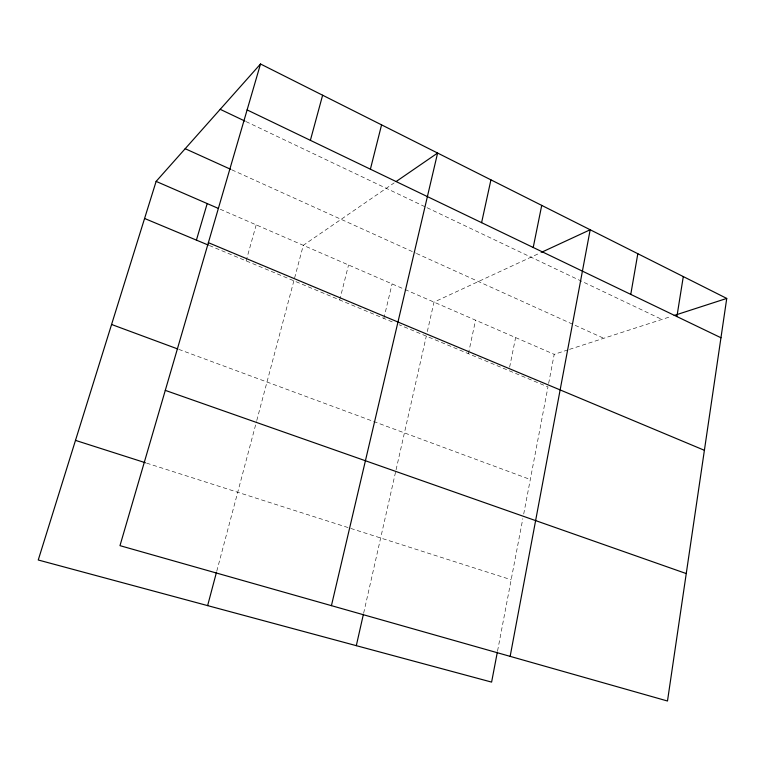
<?xml version="1.0" encoding="UTF-8"?>
<svg xmlns="http://www.w3.org/2000/svg" width="765" height="765" viewBox="0 0 765 765"><rect width="100%" height="100%" fill="white"/><g stroke="black" fill="none" stroke-linecap="round" stroke-linejoin="round"><path stroke-width="0.57" stroke-dasharray="3.83 2.87" d="M497.556 651.005L522.83 518.622M523.709 514.023L547.979 386.927L399.091 324.752M548.648 383.437L554.204 354.338L568.385 349.739M509.624 367.2L515.61 337.575M468.4 353.698L475.572 320.172M363.652 613.157L395.821 470.905M396.079 469.758L426.306 336.112M427.329 331.58L433.994 302.108L540.492 252.775M383.848 318.383L392.082 283.901M339.736 299.966L348.544 264.986M216.782 571.13L256.476 421.63M256.772 420.501L303.284 245.326L394.147 182.902M246.129 260.875L256.208 224.872M569.485 349.385L670.838 316.547M146.584 463.121L511.163 579.736M178.809 349.366L372.517 421.075M373.616 421.486L530.298 479.502M209.381 245.527L394.73 322.935M220.263 209.256L403.901 289.036M404.972 289.505L554.204 354.338M231.862 169.849L415.376 252.966M416.437 253.445L603.757 338.283M245.986 121.578L425.942 207.191M427.013 207.697L661.897 319.445"/><path stroke-width="1.15" d="M726.75 298.426L667.491 701.008L119.981 545.655L260.511 63.992L726.75 298.426L674.185 315.457M676.901 316.567L683.298 276.576M630.771 294.382L637.819 253.712M510.15 656.36L590.178 229.758L541.544 252.287M497.336 652.153L491.608 682.103L38.25 559.999L156.127 181.391L260.511 63.992M533.215 247.478L541.725 205.393M481.596 222.663L490.929 179.852M356.308 645.66L363.394 614.314M331.427 605.651L437.609 153.038L396.117 181.544M370.394 169.189L381.572 124.867M207.621 605.622L216.476 572.277M310.38 140.339L322.62 95.223M196.414 240.114L207.2 203.576M75.496 440.382L145.455 462.758M165.288 390.37L686.253 573.568M111.585 324.475L177.71 348.955M144.585 218.474L208.3 245.077M208.376 242.668L704.393 450.298M156.127 181.391L218.092 208.31M185.187 148.706L230.772 169.361M220.205 109.319L244.915 121.071M247.114 109.911L720.965 337.757"/></g></svg>
